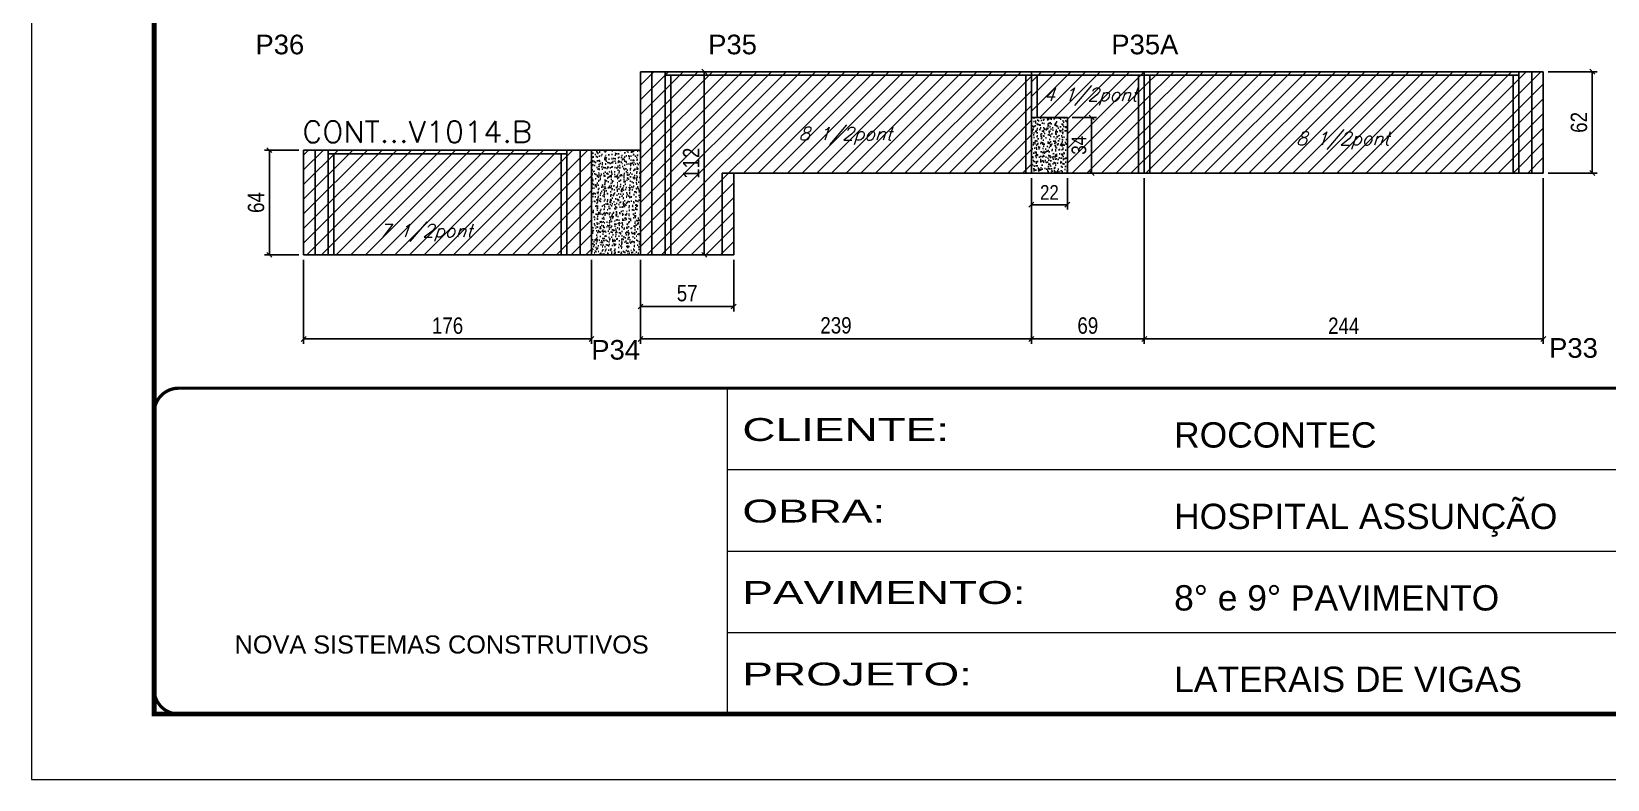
# Model space of a CAD drawing. Extents: x -20960 to -5926, y -2106 to 21915.
# Drawn here: x -9023 to -8060, y 16271 to 16728 of the extents above; entities that cross this region are included whole.
import ezdxf

# ---------------------------------------------------------------- set-up
doc = ezdxf.new("R2010")
doc.units = 0
doc.linetypes.add('CONTINUO', pattern=[0])
doc.linetypes.add('DASHED', pattern=[0.75, 0.5, -0.25])
for name, color, linetype in [('5', 5, 'Continuous'), ('COTA', 241, 'Continuous'), ('Painéis', 200, 'Continuous'), ('Reaproveitamento', 251, 'Continuous'), ('SARR_2.2x7', 40, 'Continuous'), ('SARR_3.5x7', 81, 'Continuous'), ('texto', 7, 'Continuous')]:
    doc.layers.add(name, color=color, linetype=linetype)
for name, color, linetype, lineweight in [('Folhas', 255, 'Continuous', 9), ('SARRAFO DE PRESSAO', 251, 'DASHED', 9), ('Texto Seção', 7, 'Continuous', 15)]:
    doc.layers.add(name, color=color, linetype=linetype, lineweight=lineweight)
doc.styles.add('ARIAL', font='arial.ttf')
doc.styles.add('COTA TECNICA', font='techl___.ttf', dxfattribs={"height": 10})
doc.styles.add('COTA TECNICA-50', font='techl___.ttf', dxfattribs={"height": 9})
doc.styles.add('REGUA-120', font='ROMANS.shx', dxfattribs={"height": 15})
doc.styles.add('Romans', font='romans.shx')
doc.styles.get("Standard").update_dxf_attribs({"font": 'arial.ttf'})
doc.styles.add('Tecnologia', font='')
doc.styles.get('Tecnologia').set_extended_font_data('Forgotten Futurist')
doc.dimstyles.new('COTA PAINEL-50', dxfattribs={"dimtxt": 9, "dimasz": 3, "dimexe": 3, "dimexo": 3, "dimgap": 3, "dimtad": 1, "dimdec": 1, "dimzin": 12, "dimdsep": 46, "dimtxsty": 'COTA TECNICA-50', "dimblk1": 'OBLIQUE', "dimblk2": 'OBLIQUE', "dimsah": 1, "dimcen": 0.9, "dimclrd": 4, "dimclre": 4, "dimclrt": 240, "dimadec": 1, "dimazin": 3, "dimtfac": 1, "dimtdec": 1, "dimtmove": 0, "dimatfit": 3, "dimfxl": 1, "dimtolj": 1, "dimtzin": 12, "dimarcsym": 0})
doc.dimstyles.new('PAINEL', dxfattribs={"dimtxt": 10, "dimasz": 3, "dimexe": 3, "dimexo": 3, "dimgap": 3, "dimtad": 1, "dimdec": 1, "dimzin": 12, "dimdsep": 46, "dimtxsty": 'COTA TECNICA', "dimblk1": 'OBLIQUE', "dimblk2": 'OBLIQUE', "dimsah": 1, "dimcen": 0.9, "dimclrd": 4, "dimclre": 4, "dimclrt": 240, "dimadec": 1, "dimazin": 3, "dimtfac": 1, "dimtdec": 1, "dimtmove": 0, "dimatfit": 3, "dimfxl": 1, "dimtolj": 1, "dimtzin": 12, "dimarcsym": 0})

# ---------------------------------------------------------------- blocks, each defined once
blk = doc.blocks.new('9999999999')
at = {"color": 30, "linetype": 'CONTINUO'}
for p, q in [((98564.56, 34230.21), (98564.56, 34429.45)), ((98564.56, 34379.64), (99583.98, 34379.64)), ((98564.56, 34329.83), (99487.98, 34329.83)), ((98564.56, 34280.02), (99487.98, 34280.02))]:
    blk.add_line(p, q, dxfattribs=at)
at = {"color": 30, "linetype": 'CONTINUO', "const_width": 2}
blk.add_lwpolyline([(99583.98, 34230.21), (99583.98, 34414.45, 0.414214), (99568.98, 34429.45), (98228.98, 34429.45, 0.414214), (98213.98, 34414.45), (98213.98, 34245.21, 0.414214), (98228.98, 34230.21), (99583.98, 34230.21)], format="xyb", dxfattribs=at)
at = {"layer": 'Folhas'}
blk.add_lwpolyline([(98138.98, 34190.21), (99623.98, 34190.21), (99623.98, 35240.21), (98138.98, 35240.21)], close=True, dxfattribs=at)
at = {"layer": 'Folhas', "color": 30, "const_width": 3}
blk.add_lwpolyline([(98213.98, 34230.21), (99583.98, 34230.21), (99583.98, 35200.21), (98213.98, 35200.21)], close=True, dxfattribs=at)
at = {"color": 7, "linetype": 'Continuous', "ltscale": 5, "style": 'ARIAL'}
for s, height, p in [('ROCONTEC', 15.483, (98837.68, 34393.13)), ('HOSPITAL ASSUNÇÃO', 15.4829, (98837.68, 34343.32)), ('8° e 9° PAVIMENTO', 15.4829, (98837.68, 34293.51)), ('NOVA SISTEMAS CONSTRUTIVOS', 11.0592, (98263.19, 34267.21)), ('LATERAIS DE VIGAS', 15.4829, (98837.68, 34243.7))]:
    blk.add_text(s, height=height, dxfattribs=at).set_placement(p)
at = {"layer": 'Folhas', "color": 7, "style": 'Tecnologia', "width": 1.5}
for s, p in [('CLIENTE:', (98573.65, 34397.17)), ('OBRA:', (98573.65, 34347.31)), ('PAVIMENTO:', (98573.65, 34297.5)), ('PROJETO:', (98573.65, 34247.69))]:
    blk.add_text(s, height=14, dxfattribs=at).set_placement(p)
blk = doc.blocks.new('_Oblique')
at = {"color": 0, "linetype": 'ByBlock', "lineweight": -2}
blk.add_line((-0.5, -0.5), (0.5, 0.5), dxfattribs=at)
blk = doc.blocks.new('*D6928')
at = {"layer": 'COTA', "color": 4, "linetype": 'ByBlock', "lineweight": -2, "transparency": 16777216}
for p, q in [((-8096.09, 16703.84), (-8066.11, 16703.84)), ((-8069.11, 16641.84), (-8069.11, 16703.84)), ((-8096.09, 16641.84), (-8066.11, 16641.84))]:
    blk.add_line(p, q, dxfattribs=at)
at = {"layer": 'Defpoints', "color": 0, "linetype": 'ByBlock', "transparency": 16777216}
for p in [(-8099.09, 16703.84), (-8069.11, 16703.84), (-8099.09, 16641.84)]:
    blk.add_point(p, dxfattribs=at)
at = {"layer": 'COTA', "color": 4, "linetype": 'ByBlock', "lineweight": -2, "transparency": 16777216, "xscale": 3, "yscale": 3, "zscale": 3}
for p, rotation in [((-8069.11, 16703.84), 90), ((-8069.11, 16641.84), 270)]:
    blk.add_blockref('_Oblique', p, dxfattribs=dict(at, rotation=rotation))
at = {"layer": 'COTA', "color": 240, "linetype": 'ByBlock', "transparency": 16777216, "insert": (-8077.22, 16672.84), "char_height": 10, "attachment_point": 5, "rotation": 90, "style": 'COTA TECNICA'}
blk.add_mtext('\\A1;62', dxfattribs=at)
blk = doc.blocks.new('*D6930')
at = {"layer": 'COTA', "color": 4, "lineweight": -2, "transparency": 16777216}
for p, q in [((-8857.09, 16588.84), (-8857.09, 16537.44)), ((-8681.09, 16588.84), (-8681.09, 16537.44)), ((-8857.09, 16540.44), (-8681.09, 16540.44))]:
    blk.add_line(p, q, dxfattribs=at)
at = {"layer": 'Defpoints', "color": 0, "transparency": 16777216}
for p in [(-8857.09, 16591.84), (-8681.09, 16591.84), (-8681.09, 16540.44)]:
    blk.add_point(p, dxfattribs=at)
at = {"layer": 'COTA', "color": 4, "lineweight": -2, "transparency": 16777216, "xscale": 3, "yscale": 3, "zscale": 3, "rotation": 180}
blk.add_blockref('_Oblique', (-8857.09, 16540.44), dxfattribs=at)
at = {"layer": 'COTA', "color": 4, "lineweight": -2, "transparency": 16777216, "xscale": 3, "yscale": 3, "zscale": 3}
blk.add_blockref('_Oblique', (-8681.09, 16540.44), dxfattribs=at)
at = {"layer": 'COTA', "color": 240, "transparency": 16777216, "insert": (-8769.09, 16548.54), "char_height": 10, "attachment_point": 5, "style": 'COTA TECNICA'}
blk.add_mtext('\\A1;176', dxfattribs=at)
blk = doc.blocks.new('*D6965')
at = {"layer": 'COTA', "color": 4, "lineweight": -2, "ltscale": 25, "transparency": 16777216}
for p, q in [((-8860.09, 16655.84), (-8881.05, 16655.84)), ((-8878.05, 16591.84), (-8878.05, 16655.84)), ((-8860.09, 16591.84), (-8881.05, 16591.84))]:
    blk.add_line(p, q, dxfattribs=at)
at = {"layer": 'Defpoints', "color": 0, "ltscale": 25, "transparency": 16777216}
for p in [(-8878.05, 16655.84), (-8857.09, 16655.84), (-8857.09, 16591.84)]:
    blk.add_point(p, dxfattribs=at)
at = {"layer": 'COTA', "color": 4, "lineweight": -2, "ltscale": 25, "transparency": 16777216, "xscale": 3, "yscale": 3, "zscale": 3}
for p, rotation in [((-8878.05, 16655.84), 90), ((-8878.05, 16591.84), 270)]:
    blk.add_blockref('_Oblique', p, dxfattribs=dict(at, rotation=rotation))
at = {"layer": 'COTA', "color": 240, "ltscale": 25, "transparency": 16777216, "insert": (-8886.16, 16623.84), "char_height": 10, "attachment_point": 5, "rotation": 90, "style": 'COTA TECNICA'}
blk.add_mtext('\\A1;64', dxfattribs=at)
blk = doc.blocks.new('*D6966')
at = {"layer": 'COTA', "color": 4, "lineweight": -2, "ltscale": 25, "transparency": 16777216}
for p, q in [((-8412.09, 16638.84), (-8412.09, 16537.44)), ((-8651.09, 16588.84), (-8651.09, 16537.44)), ((-8651.09, 16540.44), (-8412.09, 16540.44))]:
    blk.add_line(p, q, dxfattribs=at)
at = {"layer": 'Defpoints', "color": 0, "ltscale": 25, "transparency": 16777216}
for p in [(-8412.09, 16641.84), (-8651.09, 16591.84), (-8412.09, 16540.44)]:
    blk.add_point(p, dxfattribs=at)
at = {"layer": 'COTA', "color": 4, "lineweight": -2, "ltscale": 25, "transparency": 16777216, "xscale": 3, "yscale": 3, "zscale": 3, "rotation": 180}
blk.add_blockref('_Oblique', (-8651.09, 16540.44), dxfattribs=at)
at = {"layer": 'COTA', "color": 4, "lineweight": -2, "ltscale": 25, "transparency": 16777216, "xscale": 3, "yscale": 3, "zscale": 3}
blk.add_blockref('_Oblique', (-8412.09, 16540.44), dxfattribs=at)
at = {"layer": 'COTA', "color": 240, "ltscale": 25, "transparency": 16777216, "insert": (-8531.59, 16548.69), "char_height": 10, "attachment_point": 5, "style": 'COTA TECNICA'}
blk.add_mtext('\\A1;239', dxfattribs=at)
blk = doc.blocks.new('*D6967')
at = {"layer": 'COTA', "color": 4, "lineweight": -2, "ltscale": 25, "transparency": 16777216}
for p, q in [((-8412.09, 16638.84), (-8412.09, 16537.44)), ((-8343.09, 16638.84), (-8343.09, 16537.44)), ((-8412.09, 16540.44), (-8343.09, 16540.44))]:
    blk.add_line(p, q, dxfattribs=at)
at = {"layer": 'Defpoints', "color": 0, "ltscale": 25, "transparency": 16777216}
for p in [(-8412.09, 16641.84), (-8343.09, 16641.84), (-8343.09, 16540.44)]:
    blk.add_point(p, dxfattribs=at)
at = {"layer": 'COTA', "color": 4, "lineweight": -2, "ltscale": 25, "transparency": 16777216, "xscale": 3, "yscale": 3, "zscale": 3, "rotation": 180}
blk.add_blockref('_Oblique', (-8412.09, 16540.44), dxfattribs=at)
at = {"layer": 'COTA', "color": 4, "lineweight": -2, "ltscale": 25, "transparency": 16777216, "xscale": 3, "yscale": 3, "zscale": 3}
blk.add_blockref('_Oblique', (-8343.09, 16540.44), dxfattribs=at)
at = {"layer": 'COTA', "color": 240, "ltscale": 25, "transparency": 16777216, "insert": (-8377.59, 16548.57), "char_height": 10, "attachment_point": 5, "style": 'COTA TECNICA'}
blk.add_mtext('\\A1;69', dxfattribs=at)
blk = doc.blocks.new('*D6968')
at = {"layer": 'COTA', "color": 4, "lineweight": -2, "ltscale": 25, "transparency": 16777216}
for p, q in [((-8343.09, 16638.84), (-8343.09, 16537.44)), ((-8099.09, 16638.84), (-8099.09, 16537.44)), ((-8343.09, 16540.44), (-8099.09, 16540.44))]:
    blk.add_line(p, q, dxfattribs=at)
at = {"layer": 'Defpoints', "color": 0, "ltscale": 25, "transparency": 16777216}
for p in [(-8343.09, 16641.84), (-8099.09, 16641.84), (-8099.09, 16540.44)]:
    blk.add_point(p, dxfattribs=at)
at = {"layer": 'COTA', "color": 4, "lineweight": -2, "ltscale": 25, "transparency": 16777216, "xscale": 3, "yscale": 3, "zscale": 3, "rotation": 180}
blk.add_blockref('_Oblique', (-8343.09, 16540.44), dxfattribs=at)
at = {"layer": 'COTA', "color": 4, "lineweight": -2, "ltscale": 25, "transparency": 16777216, "xscale": 3, "yscale": 3, "zscale": 3}
blk.add_blockref('_Oblique', (-8099.09, 16540.44), dxfattribs=at)
at = {"layer": 'COTA', "color": 240, "ltscale": 25, "transparency": 16777216, "insert": (-8221.09, 16548.51), "char_height": 10, "attachment_point": 5, "style": 'COTA TECNICA'}
blk.add_mtext('\\A1;244', dxfattribs=at)
blk = doc.blocks.new('*D6941')
at = {"layer": 'COTA', "color": 4, "lineweight": -2, "ltscale": 25, "transparency": 16777216}
for p, q in [((-8651.09, 16588.84), (-8651.09, 16557.27)), ((-8594.09, 16588.84), (-8594.09, 16557.27)), ((-8651.09, 16560.27), (-8594.09, 16560.27))]:
    blk.add_line(p, q, dxfattribs=at)
at = {"layer": 'Defpoints', "color": 0, "ltscale": 25, "transparency": 16777216}
for p in [(-8651.09, 16591.84), (-8594.09, 16591.84), (-8594.09, 16560.27)]:
    blk.add_point(p, dxfattribs=at)
at = {"layer": 'COTA', "color": 4, "lineweight": -2, "ltscale": 25, "transparency": 16777216, "xscale": 3, "yscale": 3, "zscale": 3, "rotation": 180}
blk.add_blockref('_Oblique', (-8651.09, 16560.27), dxfattribs=at)
at = {"layer": 'COTA', "color": 4, "lineweight": -2, "ltscale": 25, "transparency": 16777216, "xscale": 3, "yscale": 3, "zscale": 3}
blk.add_blockref('_Oblique', (-8594.09, 16560.27), dxfattribs=at)
at = {"layer": 'COTA', "color": 240, "ltscale": 25, "transparency": 16777216, "insert": (-8622.59, 16568.38), "char_height": 10, "attachment_point": 5, "style": 'COTA TECNICA'}
blk.add_mtext('\\A1;57', dxfattribs=at)
blk = doc.blocks.new('*D6912')
at = {"layer": 'COTA', "color": 4, "lineweight": -2, "ltscale": 25, "transparency": 16777216}
for p, q in [((-8616.81, 16703.84), (-8609.09, 16703.84)), ((-8612.09, 16591.84), (-8612.09, 16703.84)), ((-8616.81, 16591.84), (-8609.09, 16591.84))]:
    blk.add_line(p, q, dxfattribs=at)
at = {"layer": 'Defpoints', "color": 0, "ltscale": 25, "transparency": 16777216}
for p in [(-8619.81, 16703.84), (-8612.09, 16703.84), (-8619.81, 16591.84)]:
    blk.add_point(p, dxfattribs=at)
at = {"layer": 'COTA', "color": 4, "lineweight": -2, "ltscale": 25, "transparency": 16777216, "xscale": 3, "yscale": 3, "zscale": 3}
for p, rotation in [((-8612.09, 16703.84), 90), ((-8612.09, 16591.84), 270)]:
    blk.add_blockref('_Oblique', p, dxfattribs=dict(at, rotation=rotation))
at = {"layer": 'COTA', "color": 240, "ltscale": 25, "transparency": 16777216, "insert": (-8620.15, 16647.84), "char_height": 10, "attachment_point": 5, "rotation": 90, "style": 'COTA TECNICA'}
blk.add_mtext('\\A1;112', dxfattribs=at)
blk = doc.blocks.new('*D6951')
at = {"layer": 'COTA', "color": 4, "lineweight": -2, "transparency": 16777216}
for p, q in [((-8387.09, 16675.84), (-8372.28, 16675.84)), ((-8375.28, 16675.84), (-8375.28, 16641.84)), ((-8387.09, 16641.84), (-8372.28, 16641.84))]:
    blk.add_line(p, q, dxfattribs=at)
at = {"layer": 'Defpoints', "color": 0, "transparency": 16777216}
for p in [(-8390.09, 16675.84), (-8390.09, 16641.84), (-8375.28, 16641.84)]:
    blk.add_point(p, dxfattribs=at)
at = {"layer": 'COTA', "color": 4, "lineweight": -2, "transparency": 16777216, "xscale": 3, "yscale": 3, "zscale": 3}
for p, rotation in [((-8375.28, 16675.84), 90), ((-8375.28, 16641.84), 270)]:
    blk.add_blockref('_Oblique', p, dxfattribs=dict(at, rotation=rotation))
at = {"layer": 'COTA', "color": 240, "transparency": 16777216, "insert": (-8382.98, 16658.84), "char_height": 9, "attachment_point": 5, "rotation": 90, "style": 'COTA TECNICA-50'}
blk.add_mtext('\\A1;34', dxfattribs=at)
blk = doc.blocks.new('*D6952')
at = {"layer": 'COTA', "color": 4, "lineweight": -2, "transparency": 16777216}
for p, q in [((-8412.09, 16638.84), (-8412.09, 16619.5)), ((-8390.09, 16638.84), (-8390.09, 16619.5)), ((-8412.09, 16622.5), (-8390.09, 16622.5))]:
    blk.add_line(p, q, dxfattribs=at)
at = {"layer": 'Defpoints', "color": 0, "transparency": 16777216}
for p in [(-8412.09, 16641.84), (-8390.09, 16641.84), (-8390.09, 16622.5)]:
    blk.add_point(p, dxfattribs=at)
at = {"layer": 'COTA', "color": 4, "lineweight": -2, "transparency": 16777216, "xscale": 3, "yscale": 3, "zscale": 3, "rotation": 180}
blk.add_blockref('_Oblique', (-8412.09, 16622.5), dxfattribs=at)
at = {"layer": 'COTA', "color": 4, "lineweight": -2, "transparency": 16777216, "xscale": 3, "yscale": 3, "zscale": 3}
blk.add_blockref('_Oblique', (-8390.09, 16622.5), dxfattribs=at)
at = {"layer": 'COTA', "color": 240, "transparency": 16777216, "insert": (-8401.09, 16630), "char_height": 9, "attachment_point": 5, "style": 'COTA TECNICA-50'}
blk.add_mtext('\\A1;22', dxfattribs=at)

msp = doc.modelspace()

# ---------------------------------------------------------------- hatches: boundary and pattern name
at = {"layer": 'COTA', "linetype": 'ByBlock'}
h = msp.add_hatch(dxfattribs=at)
h.set_pattern_fill('AR-CONC', color=256, scale=0.03)
h.set_pattern_definition([(50, (10864.7323, 12357.2596), (5.4655401, -0.4781726), [0.5715, -6.2865]), (355, (10864.7323, 12357.2596), (-1.0573026, 5.7317054), [0.4572, -5.0292175]), (100.451445, (10865.188, 12357.22), (4.4082374, 5.2535326), [0.4857003, -5.3427073]), (46.1842, (10864.732, 12358.7836), (8.1323712, -1.2612698), [0.85725, -9.42975]), (96.635558, (10865.41, 12358.6785), (7.122124, 7.4227837), [0.7285507, -8.0140682]), (351.18415, (10864.732, 12358.784), (7.122124, 7.4227837), [0.685799, -7.543792]), (21, (10865.4943, 12358.4026), (4.5484317, -3.0679559), [0.5715, -6.2865]), (326, (10865.4943, 12358.4026), (1.8540609, 5.525639), [0.4572, -5.0292]), (71.451445, (10865.8733, 12358.147), (6.4024926, 2.457683), [0.4857003, -5.3426981]), (37.5, (10864.7323, 12357.2596), (0.0926581, 2.53665117), [0, -4.96824, 0, -5.1054, 0, -5.04825]), (7.5, (10864.7323, 12357.2596), (2.00458988, 3.00541724), [0, -2.91084, 0, -4.85394, 0, -1.92405]), (327.5, (10863.033, 12357.2596), (4.06771786, -0.17186232), [0, -1.905, 0, -5.9436, 0, -7.8867]), (317.5, (10862.271, 12357.2596), (4.44387544, 0.7627947), [0, -2.4765, 0, -3.94716, 0, -5.6007])])
h.paths.add_polyline_path([(-8390.09, 16675.84), (-8412.09, 16675.84), (-8412.09, 16641.84), (-8390.09, 16641.84)])
h = msp.add_hatch(dxfattribs=at)
h.set_pattern_fill('AR-CONC', color=256, scale=0.03)
h.set_pattern_definition([(50, (-146202.1466, -13757.2507), (5.46554007, -0.47817257), [0.5715, -6.2865]), (355, (-146202.1466, -13757.251), (-1.05730264, 5.73170536), [0.4572, -5.02921753]), (100.4514447, (-146201.691, -13757.2906), (4.40823741, 5.25353256), [0.48570026, -5.34270734]), (46.1842, (-146202.1466, -13755.727), (8.13237123, -1.26126984), [0.85725, -9.42975]), (96.6355576, (-146201.469, -13755.832), (7.122124, 7.42278374), [0.7285507, -8.01406824]), (351.184151, (-146202.147, -13755.727), (7.122124, 7.42278374), [0.685799, -7.54379196]), (21, (-146201.3846, -13756.1077), (4.54843174, -3.06795595), [0.5715, -6.2865]), (326, (-146201.3846, -13756.108), (1.85406085, 5.52563898), [0.4572, -5.0292]), (71.451445, (-146201.0055, -13756.3634), (6.40249258, 2.45768307), [0.48570026, -5.34269813]), (37.5, (-146202.1466, -13757.2507), (0.092658098, 2.536651166), [0, -4.96824, 0, -5.1054, 0, -5.04825]), (7.5, (-146202.1466, -13757.2507), (2.004589875, 3.005417245), [0, -2.91084, 0, -4.85394, 0, -1.92405]), (327.5, (-146203.8458, -13757.2507), (4.067717855, -0.17186232), [0, -1.905, 0, -5.9436, 0, -7.8867]), (317.5, (-146204.608, -13757.2507), (4.44387544, 0.76279473), [0, -2.4765, 0, -3.94716, 0, -5.6007])])
h.paths.add_polyline_path([(-8651.09, 16655.84), (-8681.09, 16655.84), (-8681.09, 16597.04), (-8681.09, 16595.05), (-8681.09, 16591.84), (-8651.09, 16591.84)])
at = {"layer": 'Reaproveitamento', "linetype": 'ByBlock'}
h = msp.add_hatch(dxfattribs=at)
h.set_pattern_fill('ANSI31', color=256, scale=2)
h.set_pattern_definition([(45, (-1585, 0), (-4.490128, 4.490128), [])])
h.paths.add_polyline_path([(-8594.09, 16641.84), (-8412.09, 16641.84), (-8412.09, 16703.84), (-8651.09, 16703.84), (-8651.09, 16591.84), (-8594.09, 16591.84)])
h = msp.add_hatch(dxfattribs=at)
h.set_pattern_fill('ANSI31', color=256, scale=2)
h.set_pattern_definition([(45, (-1581.5, 0), (-4.490128, 4.490128), [])])
h.paths.add_polyline_path([(-8391.09, 16703.84), (-8412.09, 16703.84), (-8412.09, 16675.84), (-8390.09, 16675.84), (-8390.09, 16641.84), (-8343.09, 16641.84), (-8343.09, 16703.84)])
h = msp.add_hatch(dxfattribs=at)
h.set_pattern_fill('ANSI31', color=256, scale=2)
h.set_pattern_definition([(45, (-150972.1976, -14830.658), (-4.49012806, 4.49012806), [])])
h.paths.add_polyline_path([(-8099.09, 16641.84), (-8099.09, 16703.84), (-8343.09, 16703.84), (-8343.09, 16641.84)])
h.paths.add_polyline_path([(-8258.09, 16653.67), (-8190.47, 16653.67), (-8184.97, 16669.65), (-8252.59, 16669.65)], flags=24)
h = msp.add_hatch(dxfattribs=at)
h.set_pattern_fill('ANSI31', color=256, scale=2)
h.set_pattern_definition([(45, (-151099.1976, -15042.3664), (-4.49012806, 4.49012806), [])])
h.paths.add_polyline_path([(-8681.09, 16655.84), (-8857.09, 16655.84), (-8857.09, 16591.84), (-8681.09, 16591.84)])

# ---------------------------------------------------------------- linework, layer by layer
at = {"layer": 'COTA', "linetype": 'ByBlock'}
for p, q in [((-8651.09, 16655.84), (-8681.09, 16655.84)), ((-8681.09, 16615.04), (-8681.09, 16655.84)), ((-8390.09, 16641.84), (-8412.09, 16641.84)), ((-8651.09, 16591.84), (-8681.09, 16591.84)), ((-8681.09, 16591.84), (-8681.09, 16591.84))]:
    msp.add_line(p, q, dxfattribs=at)
at = {"layer": 'Painéis', "linetype": 'ByBlock'}
for p, q in [((-8412.09, 16703.84), (-8651.09, 16703.84)), ((-8651.09, 16591.84), (-8651.09, 16703.84)), ((-8391.09, 16703.84), (-8412.09, 16703.84)), ((-8412.09, 16641.84), (-8412.09, 16703.84)), ((-8099.09, 16703.84), (-8391.09, 16703.84)), ((-8391.09, 16703.84), (-8391.09, 16703.84)), ((-8343.09, 16641.84), (-8343.09, 16703.84)), ((-8099.09, 16641.84), (-8099.09, 16703.84)), ((-8390.09, 16675.84), (-8412.09, 16675.84)), ((-8390.09, 16641.84), (-8390.09, 16675.84)), ((-8681.09, 16655.84), (-8857.09, 16655.84)), ((-8857.09, 16591.84), (-8857.09, 16655.84)), ((-8681.09, 16591.84), (-8681.09, 16655.84)), ((-8412.09, 16641.84), (-8594.09, 16641.84)), ((-8594.09, 16591.84), (-8594.09, 16641.84)), ((-8099.09, 16641.84), (-8390.09, 16641.84)), ((-8681.09, 16591.84), (-8857.09, 16591.84)), ((-8594.09, 16591.84), (-8651.09, 16591.84)), ((-8594.09, 16591.84), (-8651.09, 16591.84))]:
    msp.add_line(p, q, dxfattribs=at)
at = {"layer": 'SARR_2.2x7', "linetype": 'Continuous'}
for p, q in [((-8644.09, 16703.84), (-8644.09, 16591.84)), ((-8636.09, 16701.64), (-8412.09, 16701.64)), ((-8412.09, 16701.64), (-8114.09, 16701.64)), ((-8106.09, 16703.84), (-8106.09, 16641.84)), ((-8857.09, 16653.64), (-8857.09, 16655.84)), ((-8850.09, 16591.84), (-8850.09, 16655.84)), ((-8696.09, 16653.64), (-8842.09, 16653.64)), ((-8688.09, 16591.84), (-8688.09, 16655.84)), ((-8601.09, 16591.84), (-8601.09, 16641.84)), ((-8601.09, 16641.84), (-8594.09, 16641.84))]:
    msp.add_line(p, q, dxfattribs=at)
at = {"layer": 'SARR_3.5x7'}
for p, q in [((-8636.09, 16703.84), (-8636.09, 16591.84)), ((-8632.59, 16701.64), (-8632.59, 16591.84)), ((-8415.59, 16701.64), (-8415.59, 16641.84)), ((-8408.59, 16701.64), (-8408.59, 16701.64)), ((-8408.59, 16701.64), (-8408.59, 16675.84)), ((-8408.59, 16701.64), (-8408.59, 16701.64)), ((-8346.59, 16701.64), (-8346.59, 16641.84)), ((-8339.59, 16701.64), (-8339.59, 16641.84)), ((-8117.59, 16701.64), (-8117.59, 16641.84)), ((-8114.09, 16703.84), (-8114.09, 16641.84)), ((-8857.09, 16653.64), (-8857.09, 16591.84)), ((-8842.09, 16591.84), (-8842.09, 16655.84)), ((-8838.59, 16591.84), (-8838.59, 16653.64)), ((-8699.59, 16591.84), (-8699.59, 16653.64)), ((-8696.09, 16591.84), (-8696.09, 16655.84))]:
    msp.add_line(p, q, dxfattribs=at)

# ---------------------------------------------------------------- block references
at = {"layer": 'SARRAFO DE PRESSAO', "color": 6, "linetype": 'ByBlock'}
msp.add_blockref('9999999999', (-107162.48, -17919.11), dxfattribs=at)

# ---------------------------------------------------------------- texts
at = {"layer": '5', "linetype": 'Continuous'}
for s, p in [('P36', (-8886.57, 16714.47)), ('P35', (-8609.75, 16714.48)), ('P35A', (-8363.22, 16714.48)), ('P34', (-8681.21, 16527.8)), ('P33', (-8095.53, 16528.94))]:
    msp.add_text(s, height=12, rotation=359.99996, dxfattribs=at).set_placement(p)
at = {"layer": 'texto', "color": 2, "char_height": 8, "attachment_point": 5, "style": 'Romans'}
for s, insert in [('{\\Q19;\\C256;4 1/2pont}', (-8375.97, 16688.54)), ('{\\Q19;\\C256;8 1/2pont}', (-8525.89, 16664.54)), ('{\\Q19;\\C256;8 1/2pont}', (-8221.72, 16661.66)), ('{\\Q19;\\C256;7 1/2pont}', (-8782.46, 16605.28))]:
    msp.add_mtext(s, dxfattribs=dict(at, insert=insert))
at = {"layer": 'Texto Seção', "style": 'REGUA-120', "width": 1.05}
msp.add_text('CONT...V1014.B', height=13, dxfattribs=at).set_placement((-8857.91, 16660.6))

# ---------------------------------------------------------------- dimensions: what is measured, and where the dimension line sits
at = {"layer": 'COTA', "ltscale": 25}
for base, p1, p2, picture, middle in [((-8612.09, 16703.84), (-8619.81, 16591.84), (-8619.81, 16703.84), '*D6912', (-8620.15, 16647.84)), ((-8878.05, 16655.84), (-8857.09, 16591.84), (-8857.09, 16655.84), '*D6965', (-8886.16, 16623.84))]:
    dim = msp.add_linear_dim(base=base, p1=p1, p2=p2, angle=90, dimstyle='PAINEL', dxfattribs=at)
    dim.commit()
    dim.dimension.update_dxf_attribs({"geometry": picture, "text_midpoint": middle})
at = {"layer": 'COTA', "linetype": 'ByBlock'}
dim = msp.add_linear_dim(base=(-8069.11, 16703.84), p1=(-8099.09, 16641.84), p2=(-8099.09, 16703.84), angle=90, dimstyle='PAINEL', dxfattribs=at)
dim.commit()
dim.dimension.update_dxf_attribs({"geometry": '*D6928', "text_midpoint": (-8077.22, 16672.84)})
at = {"layer": 'COTA'}
dim = msp.add_linear_dim(base=(-8375.28, 16641.84), p1=(-8390.09, 16675.84), p2=(-8390.09, 16641.84), angle=90, dimstyle='COTA PAINEL-50', dxfattribs=at)
dim.commit()
dim.dimension.update_dxf_attribs({"geometry": '*D6951', "text_midpoint": (-8382.98, 16658.84)})
at = {"layer": 'COTA', "ltscale": 25}
for base, p2, picture, middle in [((-8412.09, 16540.44), (-8412.09, 16641.84), '*D6966', (-8531.59, 16548.69)), ((-8594.09, 16560.27), (-8594.09, 16591.84), '*D6941', (-8622.59, 16568.38))]:
    dim = msp.add_linear_dim(base=base, p1=(-8651.09, 16591.84), p2=p2, dimstyle='PAINEL', dxfattribs=at)
    dim.commit()
    dim.dimension.update_dxf_attribs({"geometry": picture, "text_midpoint": middle})
for base, p1, p2, picture, middle in [((-8343.09, 16540.44), (-8412.09, 16641.84), (-8343.09, 16641.84), '*D6967', (-8377.59, 16548.57)), ((-8099.09, 16540.44), (-8343.09, 16641.84), (-8099.09, 16641.84), '*D6968', (-8221.09, 16548.51))]:
    dim = msp.add_linear_dim(base=base, p1=p1, p2=p2, dimstyle='PAINEL', override={"dimtmove": 1}, dxfattribs=at)
    dim.commit()
    dim.dimension.update_dxf_attribs({"geometry": picture, "text_midpoint": middle})
at = {"layer": 'COTA'}
for base, p1, p2, dimstyle, picture, middle in [((-8390.09, 16622.5), (-8412.09, 16641.84), (-8390.09, 16641.84), 'COTA PAINEL-50', '*D6952', (-8401.09, 16630)), ((-8681.09, 16540.44), (-8857.09, 16591.84), (-8681.09, 16591.84), 'PAINEL', '*D6930', (-8769.09, 16548.54))]:
    dim = msp.add_linear_dim(base=base, p1=p1, p2=p2, dimstyle=dimstyle, dxfattribs=at)
    dim.commit()
    dim.dimension.update_dxf_attribs({"geometry": picture, "text_midpoint": middle})

doc.saveas('drawing.dxf')
